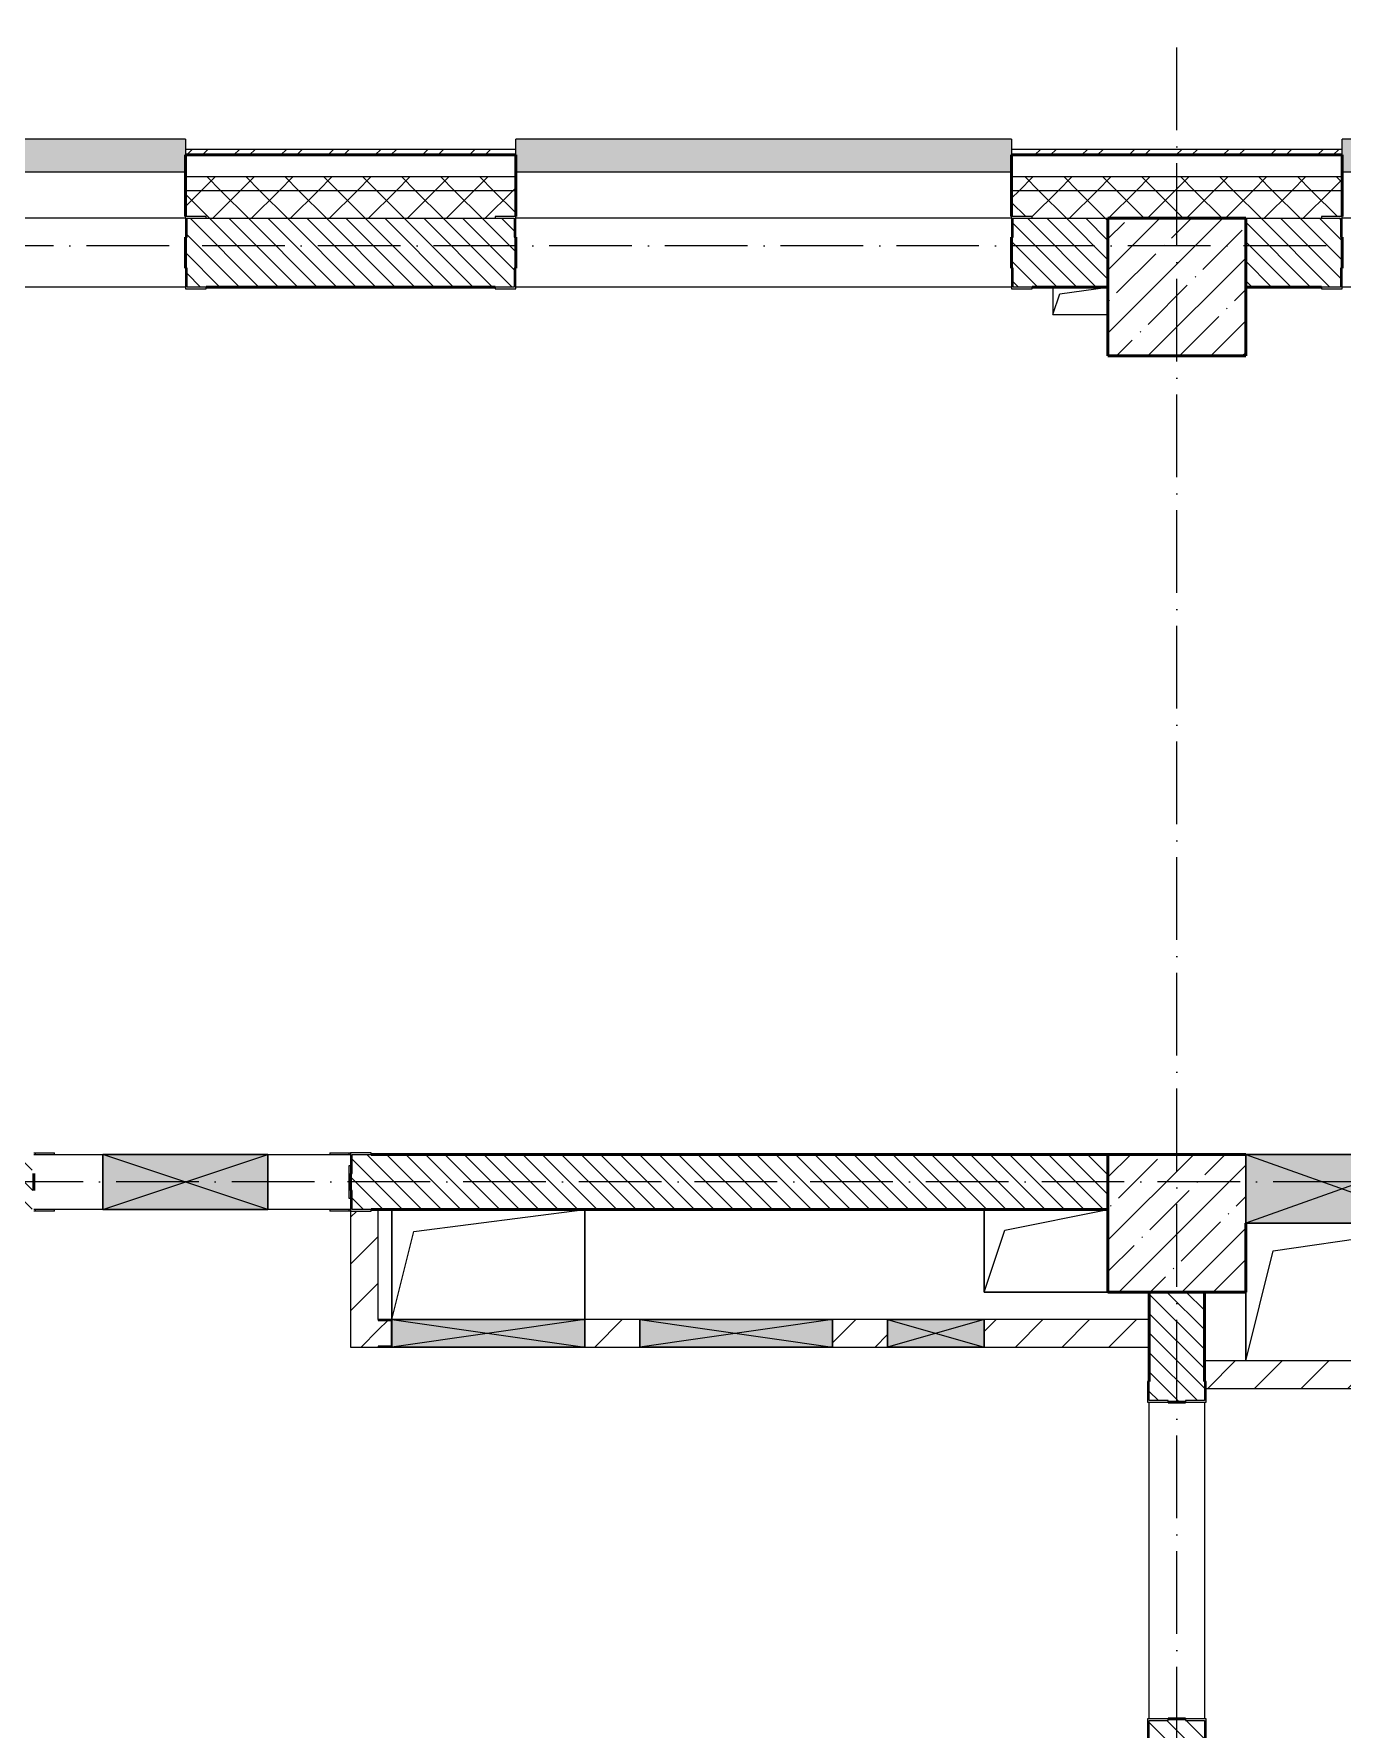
# Model space of a CAD drawing. Header units: millimetres. Extents: x -213536 to 1564669, y -45299 to 942238.
# Drawn here: x 30858 to 35608, y 463009 to 469166 of the extents above; entities that cross this region are included whole.
import ezdxf

# ---------------------------------------------------------------- set-up
doc = ezdxf.new("R2010")
doc.units = ezdxf.units.MM
doc.linetypes.add('50_200_ШТРИХ_1Т_ш5_п1_п1_', pattern=[700, 500, -100, 0, -100])
for name, color, linetype, lineweight in [('3.1) ЖБ окна 1.2 м', 102, 'Continuous', 30), ('A-DETL-GENF-OTLN', 7, 'Continuous', 9), ('A-FLOR-____-OTLN', 7, 'Continuous', 9), ('A-GENM-____-MCUT', 7, 'Continuous', 25), ('A-GENM-____-OTLN', 7, 'Continuous', 9), ('A-GENM-____-OTLN-1', 7, 'Continuous', 25), ('A-GLAZ-____-OTLN', 7, 'Continuous', 9), ('A-WALL-____-MCUT-2', 7, 'Continuous', 50), ('A-WALL-____-MCUT-3', 7, 'Continuous', 9), ('A-WALL-____-OTLN', 7, 'Continuous', 9), ('A-WALL-____-PATT-1', 7, 'Continuous', 9), ('A-WALL-FNSH-MCUT-1', 7, 'Continuous', 9), ('I-WALL-____-OTLN', 7, 'Continuous', 9), ('S-COLS-____-MCUT', 7, 'Continuous', 50), ('S-COLS-____-OTLN', 7, 'Continuous', 9), ('S-GRID-____-OTLN-1', 7, '50_200_ШТРИХ_1Т_ш5_п1_п1_', 9)]:
    doc.layers.add(name, color=color, linetype=linetype, lineweight=lineweight)
doc.layers.add('A-GLAZ-____-OTLN-1', color=7, linetype='Continuous', lineweight=9, true_color=0xc0c0c0)
pattern_1 = [(135, (-15591.663, 459015.94), (-35.35534, -35.35534), [])]
pattern_2 = [(45, (-15591.66, 459015.94), (-70.71068, 70.71068), []), (135, (-15591.66, 459015.94), (-70.71068, -70.71068), [])]
pattern_3 = [(45, (-15591.66, 459015.94), (-84.8528, 84.8528), [])]

# ---------------------------------------------------------------- blocks, each defined once
blk = doc.blocks.new('BSC_Колонна _Прямоугольная - 500х500-V60-АР1_План отверстий 2 этажа в осях 1-64_А-ГГ')
at = {"layer": 'S-COLS-____-OTLN'}
h = blk.add_hatch(dxfattribs=at)
h.set_pattern_fill('FP_89', color=256, style=0, pattern_type=2)
h.set_pattern_definition([(45, (-50600, -5831.04), (-114.04925, 114.04925), []), (45, (-50485.95, -5831.04), (-114.04925, 114.04925), [201.613, -40.323, 3.353, -36.97])])
h.paths.add_polyline_path([(-250, -250), (250, -250), (250, 250), (-250, 250), (-250, 0)], flags=0)
at = {"layer": 'S-COLS-____-MCUT'}
for p, q in [((250, 250), (-250, 250)), ((-250, 250), (-250, -250)), ((250, -250), (250, 0)), ((-250, -250), (250, -250))]:
    blk.add_line(p, q, dxfattribs=at)
blk = doc.blocks.new('Фахверк_СКБ_Уголок - 250_2700-27497298-АР1_План отверстий 2 этажа в осях 1-64_А-ГГ')
at = {"layer": 'A-GENM-____-MCUT'}
for p, q in [((200, 181), (125, 181)), ((125, 181), (125, 106)), ((131, 106), (131, 175)), ((131, 175), (200, 175)), ((200, 175), (200, 181)), ((125, 106), (131, 106)), ((131, -6), (125, -6)), ((125, -6), (125, -81)), ((131, -75), (131, -6)), ((125, -81), (200, -81)), ((200, -75), (131, -75)), ((200, -81), (200, -75))]:
    blk.add_line(p, q, dxfattribs=at)
blk = doc.blocks.new('Стойка_Влож_Уголок_Опорный - Уголок-28213941-АР1_План отверстий 2 этажа в осях 1-64_А-ГГ')
at = {"layer": 'A-GENM-____-OTLN'}
for p, q in [((-212, -6), (-212, 0)), ((0, 0), (0, -6)), ((-212, -75), (-212, -6)), ((-212, -6), (-206, -6)), ((-6, -6), (0, -6)), ((0, -6), (0, -75)), ((-212, -75), (-206, -75)), ((-6, -75), (0, -75))]:
    blk.add_line(p, q, dxfattribs=at)
blk = doc.blocks.new('154_Стойка_СКБ_Уголок - СМ-2180_200-28268025-АР1_План отверстий 2 этажа в осях 1-64_А-ГГ')
at = {"layer": 'A-GENM-____-MCUT'}
for p, q in [((125, 156), (125, 81)), ((200, 156), (125, 156)), ((131, 81), (131, 150)), ((131, 150), (200, 150)), ((200, 150), (200, 156)), ((125, 81), (131, 81)), ((131, 19), (125, 19)), ((125, 19), (125, -56)), ((131, -50), (131, 19)), ((125, -56), (200, -56)), ((200, -50), (131, -50)), ((200, -56), (200, -50))]:
    blk.add_line(p, q, dxfattribs=at)
blk = doc.blocks.new('Стойка_Влож_Полоса боковая - Полоса-V142-АР1_План отверстий 2 этажа в осях 1-64_А-ГГ')
at = {"layer": 'A-GENM-____-OTLN'}
for p, q in [((-5, 60), (0, 60)), ((-5, -60), (-5, 60)), ((0, -60), (-5, -60))]:
    blk.add_line(p, q, dxfattribs=at)
blk = doc.blocks.new('AR_Отверстие прямоугольное _в плите_ - AR_Отверстие прямоугольное _в плите_-V165-АР1_План отверстий 2 этажа в осях 1-64_А-ГГ')
at = {"layer": 'A-GENM-____-OTLN'}
for p, q in [((-100, 50), (-100, -50)), ((-100, -50), (-75, 25)), ((-75, 25), (100, 50)), ((-100, -50), (100, -50))]:
    blk.add_line(p, q, dxfattribs=at)
blk = doc.blocks.new('AR_Отверстие прямоугольное _в плите_ - AR_Отверстие прямоугольное _в плите_-30553057-АР1_План отверстий 2 этажа в осях 1-64_А-ГГ')
at = {"layer": 'A-GENM-____-OTLN'}
for p, q in [((-300, 150), (400, 250)), ((-400, -250), (-300, 150)), ((-400, 0), (-400, -250))]:
    blk.add_line(p, q, dxfattribs=at)
blk = doc.blocks.new('AR_Отверстие прямоугольное _в плите_ - AR_Отверстие прямоугольное _в плите_-30552525-АР1_План отверстий 2 этажа в осях 1-64_А-ГГ')
at = {"layer": 'A-GENM-____-OTLN'}
for p, q in [((-350, 200), (-350, -200)), ((-270, 120), (350, 200)), ((350, -200), (350, 200)), ((-350, -200), (-270, 120))]:
    blk.add_line(p, q, dxfattribs=at)
blk = doc.blocks.new('AR_Отверстие прямоугольное _в плите_ - AR_Отверстие прямоугольное _в плите_-30552670-АР1_План отверстий 2 этажа в осях 1-64_А-ГГ')
at = {"layer": 'A-GENM-____-OTLN'}
for p, q in [((-225, 150), (-225, -150)), ((-150, 75), (225, 150)), ((-225, -150), (-150, 75)), ((-225, -150), (225, -150))]:
    blk.add_line(p, q, dxfattribs=at)
blk = doc.blocks.new('AR_Отверстие прямоугольное _в стене__БезПР - AR_Отверстие прямоугольное _в стене__БезПР-30590120-АР1_План отверстий 2 этажа в осях 1-64_А-ГГ')
at = {"layer": 'A-GLAZ-____-OTLN-1'}
blk.add_hatch(color=256, dxfattribs=at).paths.add_polyline_path([(350, -125), (350, 125), (-350, 125), (-350, -125), (42.8, -125)], flags=0)
at = {"layer": 'A-DETL-GENF-OTLN'}
for p, q in [((-350, -125), (-350, 125)), ((-350, 125), (350, 125)), ((350, 125), (-350, -125)), ((-350, 125), (350, -125)), ((350, 125), (-350, 125)), ((-350, 125), (-350, -125)), ((350, 125), (350, -125)), ((350, -125), (350, 125)), ((350, -125), (-350, -125)), ((-350, -125), (350, -125))]:
    blk.add_line(p, q, dxfattribs=at)
at = {"layer": 'A-GLAZ-____-OTLN'}
blk.add_line((350, 125), (-350, 125), dxfattribs=at)
blk = doc.blocks.new('Отлив_СКБ - Отлив витража_120_НВФ-31885689-АР1_План отверстий 2 этажа в осях 1-64_А-ГГ')
at = {"layer": 'A-GLAZ-____-OTLN-1'}
for points in [[(1800, 2), (1800, 120), (0, 120), (0, 2), (1103.1, 2)], [(1103.1, 0), (1800, 0), (1800, 2), (0, 2), (0, 0)]]:
    blk.add_hatch(color=256, dxfattribs=at).paths.add_polyline_path(points, flags=0)
at = {"layer": 'A-GLAZ-____-OTLN'}
for p, q in [((0, 83), (0, 120)), ((1800, 120), (0, 120)), ((1800, 120), (1800, 83)), ((0, 2), (1800, 2)), ((1800, 0), (0, 0))]:
    blk.add_line(p, q, dxfattribs=at)
blk = doc.blocks.new('AR_Отверстие прямоугольное _в стене__БезПР - AR_Отверстие прямоугольное _в стене__БезПР-36788986-АР1_План отверстий 2 этажа в осях 1-64_А-ГГ')
at = {"layer": 'A-GLAZ-____-OTLN'}
blk.add_hatch(color=256, dxfattribs=at).paths.add_polyline_path([(175, -50), (175, 50), (-175, 50), (-175, -50)], flags=0)
at = {"layer": 'A-DETL-GENF-OTLN'}
for p, q in [((-175, -50), (-175, 50)), ((-175, 50), (175, 50)), ((175, 50), (-175, -50)), ((-175, 50), (175, -50)), ((175, 50), (-175, 50)), ((-175, 50), (-175, -50)), ((175, 50), (175, -50)), ((175, -50), (175, 50)), ((175, -50), (-175, -50)), ((-175, -50), (175, -50))]:
    blk.add_line(p, q, dxfattribs=at)
at = {"layer": 'A-GLAZ-____-OTLN'}
blk.add_line((175, 50), (-175, 50), dxfattribs=at)
blk = doc.blocks.new('AR_Отверстие прямоугольное _в стене__БезПР - AR_Отверстие прямоугольное _в стене__БезПР-36429042-АР1_План отверстий 2 этажа в осях 1-64_А-ГГ')
at = {"layer": 'A-GLAZ-____-OTLN'}
blk.add_hatch(color=256, dxfattribs=at).paths.add_polyline_path([(-350, -50), (350, -50), (350, 50), (-350, 50)], flags=0)
at = {"layer": 'A-DETL-GENF-OTLN'}
for p, q in [((-350, -50), (-350, 50)), ((-350, 50), (350, 50)), ((350, 50), (-350, -50)), ((-350, 50), (350, -50)), ((350, 50), (-350, 50)), ((-350, 50), (-350, -50)), ((350, 50), (350, -50)), ((350, -50), (350, 50)), ((350, -50), (-350, -50)), ((-350, -50), (350, -50))]:
    blk.add_line(p, q, dxfattribs=at)
at = {"layer": 'A-GLAZ-____-OTLN'}
blk.add_line((350, 50), (-350, 50), dxfattribs=at)
blk = doc.blocks.new('AR_Отверстие прямоугольное _в стене_ - AR_Отверстие прямоугольное _в стене__ОВ-36867292-АР1_План отверстий 2 этажа в осях 1-64_А-ГГ')
at = {"layer": 'A-GLAZ-____-OTLN'}
blk.add_hatch(color=256, dxfattribs=at).paths.add_polyline_path([(350, -50), (350, 50), (-350, 50), (-350, -50)], flags=0)
at = {"layer": 'A-DETL-GENF-OTLN'}
for p, q in [((-350, -50), (-350, 50)), ((-350, 50), (350, 50)), ((350, 50), (-350, -50)), ((-350, 50), (350, -50)), ((350, 50), (-350, 50)), ((-350, 50), (-350, -50)), ((350, 50), (350, -50)), ((350, -50), (350, 50)), ((350, -50), (-350, -50)), ((-350, -50), (350, -50))]:
    blk.add_line(p, q, dxfattribs=at)
blk = doc.blocks.new('AR_Отверстие прямоугольное _в стене_ - AR_Отверстие прямоугольное _в стене__ОВ-36868278-АР1_План отверстий 2 этажа в осях 1-64_А-ГГ')
at = {"layer": 'A-GLAZ-____-OTLN'}
blk.add_hatch(color=256, dxfattribs=at).paths.add_polyline_path([(-300, 100), (-300, -100), (300, -100), (300, 100)], flags=0)
at = {"layer": 'A-DETL-GENF-OTLN'}
for p, q in [((-300, -100), (-300, 100)), ((-300, 100), (300, 100)), ((300, 100), (-300, -100)), ((-300, 100), (300, -100)), ((300, 100), (-300, 100)), ((-300, 100), (-300, -100)), ((300, 100), (300, -100)), ((300, -100), (300, 100)), ((300, -100), (-300, -100)), ((-300, -100), (300, -100))]:
    blk.add_line(p, q, dxfattribs=at)
blk = doc.blocks.new('154_Фахверк_СКБ_Швеллер - Тип_100_3960_зеркало-V199-АР1_План отверстий 2 этажа в осях 1-64_А-ГГ')
at = {"layer": 'A-GENM-____-MCUT'}
for p, q in [((175, 50), (125, 50)), ((128, 47), (175, 47)), ((128, -47), (128, 47)), ((175, 47), (175, 50)), ((125, -50), (175, -50)), ((175, -47), (128, -47)), ((175, -50), (175, -47))]:
    blk.add_line(p, q, dxfattribs=at)
blk = doc.blocks.new('2этаж')
at = {"layer": 'S-GRID-____-OTLN-1', "color": 251, "ltscale": 0.6, "true_color": 0x636466}
for p, q in [((35008.3, 454533.3), (35008.3, 469166.5)), ((88482.7, 468397), (-20037.2, 468397)), ((74727.1, 464997), (-20260.4, 464997))]:
    blk.add_line(p, q, dxfattribs=at)

msp = doc.modelspace()

# ---------------------------------------------------------------- hatches: boundary and pattern name
at = {"layer": 'A-WALL-____-PATT-1'}
h = msp.add_hatch(dxfattribs=at)
h.set_pattern_fill('FP_3', color=256, style=0, pattern_type=2)
h.set_pattern_definition([(45, (-15591.66, 459015.94), (-85.53659, 85.53659), []), (45, (-15534.64, 459015.94), (-85.53659, 85.53659), [])])
h.paths.add_polyline_path([(56273.3, 468727), (56273.3, 468747), (52408.3, 468747), (52408.3, 468727), (55093.2, 468727)], flags=0)
h.paths.add_polyline_path([(50608.3, 468727), (50608.3, 468747), (49408.3, 468747), (49408.3, 468727), (49790.8, 468727)], flags=0)
h.paths.add_polyline_path([(47608.3, 468727), (47608.3, 468747), (46408.3, 468747), (46408.3, 468727), (47139.6, 468727)], flags=0)
h.paths.add_polyline_path([(43604.7, 468727), (44608.3, 468727), (44608.3, 468747), (43408.3, 468747), (43408.3, 468727)], flags=0)
h.paths.add_polyline_path([(40953.5, 468727), (41608.3, 468727), (41608.3, 468747), (40408.3, 468747), (40408.3, 468727)], flags=0)
h.paths.add_polyline_path([(38608.3, 468727), (38608.3, 468747), (37408.3, 468747), (37408.3, 468727), (37418.6, 468727)], flags=0)
h.paths.add_polyline_path([(35608.3, 468727), (35608.3, 468747), (34408.3, 468747), (34408.3, 468727), (34767.4, 468727)], flags=0)
h.paths.add_polyline_path([(29608.3, 468727), (29608.3, 468747), (28408.3, 468747), (28408.3, 468727), (28581.3, 468727)], flags=0)
h.paths.add_polyline_path([(31408.3, 468727), (32608.3, 468727), (32608.3, 468747), (31408.3, 468747)], flags=0)
h.paths.add_polyline_path([(25408.3, 468727), (26608.3, 468727), (26608.3, 468747), (25408.3, 468747)], flags=0)
h.paths.add_polyline_path([(22743.3, 468727), (23608.3, 468727), (23608.3, 468747), (22743.3, 468747)], flags=0)
h = msp.add_hatch(dxfattribs=at)
h.set_pattern_fill('FP_1', color=256, style=0, pattern_type=2)
h.set_pattern_definition(pattern_2)
h.paths.add_polyline_path([(58758.3, 468597), (58758.3, 468647), (52408.3, 468647), (52408.3, 468597), (58628.1, 468597)], flags=0)
h.paths.add_polyline_path([(49790.8, 468597), (50608.3, 468597), (50608.3, 468647), (49408.3, 468647), (49408.3, 468597)], flags=0)
h.paths.add_polyline_path([(47608.3, 468597), (47608.3, 468647), (46408.3, 468647), (46408.3, 468597), (47139.6, 468597)], flags=0)
h.paths.add_polyline_path([(44608.3, 468597), (44608.3, 468647), (43408.3, 468647), (43408.3, 468597), (44488.4, 468597)], flags=0)
h.paths.add_polyline_path([(41608.3, 468597), (41608.3, 468647), (40408.3, 468647), (40408.3, 468597), (40953.5, 468597)], flags=0)
h.paths.add_polyline_path([(37408.3, 468597), (38608.3, 468597), (38608.3, 468647), (37408.3, 468647)], flags=0)
h.paths.add_polyline_path([(34408.3, 468597), (35608.3, 468597), (35608.3, 468647), (34408.3, 468647)], flags=0)
h.paths.add_polyline_path([(32116.2, 468597), (32608.3, 468597), (32608.3, 468647), (31408.3, 468647), (31408.3, 468597)], flags=0)
h.paths.add_polyline_path([(29608.3, 468597), (29608.3, 468647), (28408.3, 468647), (28408.3, 468597), (28581.3, 468597)], flags=0)
h.paths.add_polyline_path([(26608.3, 468597), (26608.3, 468647), (25408.3, 468647), (25408.3, 468597), (25930.1, 468597)], flags=0)
h.paths.add_polyline_path([(22208.3, 468597), (23608.3, 468597), (23608.3, 468647), (22208.3, 468647)], flags=0)
h.paths.add_polyline_path([(20408.3, 468597), (20408.3, 468647), (19208.3, 468647), (19208.3, 468597), (19743.9, 468597)], flags=0)
h.paths.add_polyline_path([(11408.3, 468597), (11408.3, 468647), (8238.3, 468647), (8238.3, 468597), (9139.1, 468597)], flags=0)
h = msp.add_hatch(dxfattribs=at)
h.set_pattern_fill('FP_1', color=256, style=0, pattern_type=2)
h.set_pattern_definition(pattern_2)
h.paths.add_polyline_path([(58758.3, 468497), (58758.3, 468597), (52408.3, 468597), (52408.3, 468503), (52483.3, 468503), (52483.3, 468497), (58628.1, 468497)], flags=0)
h.paths.add_polyline_path([(49790.8, 468497), (50533.3, 468497), (50533.3, 468503), (50608.3, 468503), (50608.3, 468597), (49408.3, 468597), (49408.3, 468503), (49483.3, 468503), (49483.3, 468497)], flags=0)
h.paths.add_polyline_path([(47533.3, 468497), (47533.3, 468503), (47608.3, 468503), (47608.3, 468597), (46408.3, 468597), (46408.3, 468503), (46483.3, 468503), (46483.3, 468497), (47258.3, 468497)], flags=0)
h.paths.add_polyline_path([(43758.3, 468497), (44533.3, 468497), (44533.3, 468503), (44608.3, 468503), (44608.3, 468597), (43408.3, 468597), (43408.3, 468503), (43483.3, 468503), (43483.3, 468497), (43604.7, 468497)], flags=0)
h.paths.add_polyline_path([(40953.5, 468497), (41533.3, 468497), (41533.3, 468503), (41608.3, 468503), (41608.3, 468597), (40408.3, 468597), (40408.3, 468503), (40483.3, 468503), (40483.3, 468497)], flags=0)
h.paths.add_polyline_path([(38258.3, 468497), (38533.3, 468497), (38533.3, 468503), (38608.3, 468503), (38608.3, 468597), (37408.3, 468597), (37408.3, 468503), (37483.3, 468503), (37483.3, 468497), (37758.3, 468497)], flags=0)
h.paths.add_polyline_path([(35258.3, 468497), (35533.3, 468497), (35533.3, 468503), (35608.3, 468503), (35608.3, 468597), (34408.3, 468597), (34408.3, 468503), (34483.3, 468503), (34483.3, 468497), (34767.4, 468497)], flags=0)
h.paths.add_polyline_path([(32533.3, 468497), (32533.3, 468503), (32608.3, 468503), (32608.3, 468597), (31408.3, 468597), (31408.3, 468503), (31483.3, 468503), (31483.3, 468497), (32116.2, 468497)], flags=0)
h.paths.add_polyline_path([(29533.3, 468497), (29533.3, 468503), (29608.3, 468503), (29608.3, 468597), (28408.3, 468597), (28408.3, 468503), (28483.3, 468503), (28483.3, 468497), (29258.3, 468497)], flags=0)
h.paths.add_polyline_path([(25483.3, 468497), (26533.3, 468497), (26533.3, 468503), (26608.3, 468503), (26608.3, 468597), (25408.3, 468597), (25408.3, 468503), (25483.3, 468503)], flags=0)
h.paths.add_polyline_path([(23258.3, 468497), (23533.3, 468497), (23533.3, 468503), (23608.3, 468503), (23608.3, 468597), (22208.3, 468597), (22208.3, 468497), (22708.3, 468497)], flags=0)
h.paths.add_polyline_path([(19743.9, 468497), (20333.3, 468497), (20333.3, 468503), (20408.3, 468503), (20408.3, 468597), (19208.3, 468597), (19208.3, 468497), (19708.3, 468497)], flags=0)
h.paths.add_polyline_path([(11333.3, 468497), (11333.3, 468503), (11408.3, 468503), (11408.3, 468597), (8238.3, 468597), (8238.3, 468497), (10708.3, 468497)], flags=0)
h = msp.add_hatch(dxfattribs=at)
h.set_pattern_fill('FP_6', color=256, style=0, pattern_type=2)
h.set_pattern_definition(pattern_1)
h.paths.add_polyline_path([(34483.3, 468247), (34758.3, 468247), (34758.3, 468497), (34414.3, 468497), (34414.3, 468428), (34408.3, 468428), (34408.3, 468316), (34414.3, 468316), (34414.3, 468247)], flags=0)
h.paths.add_polyline_path([(31483.3, 468247), (32602.3, 468247), (32602.3, 468316), (32608.3, 468316), (32608.3, 468428), (32602.3, 468428), (32602.3, 468497), (31414.3, 468497), (31414.3, 468428), (31408.3, 468428), (31408.3, 468316), (31414.3, 468316), (31414.3, 468247)], flags=0)
h.paths.add_polyline_path([(29533.3, 468247), (29602.3, 468247), (29602.3, 468316), (29608.3, 468316), (29608.3, 468428), (29602.3, 468428), (29602.3, 468497), (29258.3, 468497), (29258.3, 468247)], flags=0)
h = msp.add_hatch(dxfattribs=at)
h.set_pattern_fill('FP_6', color=256, style=0, pattern_type=2)
h.set_pattern_definition(pattern_1)
h.paths.add_polyline_path([(37418.6, 468247), (37758.3, 468247), (37758.3, 468497), (37414.3, 468497), (37414.3, 468428), (37408.3, 468428), (37408.3, 468316), (37414.3, 468316), (37414.3, 468247)], flags=0)
h.paths.add_polyline_path([(35602.3, 468247), (35602.3, 468316), (35608.3, 468316), (35608.3, 468428), (35602.3, 468428), (35602.3, 468497), (35258.3, 468497), (35258.3, 468247), (35533.3, 468247)], flags=0)
h = msp.add_hatch(dxfattribs=at)
h.set_pattern_fill('FP_6', color=256, style=0, pattern_type=2)
h.set_pattern_definition(pattern_1)
h.paths.add_polyline_path([(33883.6, 464897), (34758.3, 464897), (34758.3, 465097), (32014.3, 465097), (32014.3, 465028), (32008.3, 465028), (32008.3, 464966), (32014.3, 464966), (32014.3, 464897), (32116.2, 464897)], flags=0)
h.paths.add_polyline_path([(29958.3, 464897), (30852.3, 464897), (30852.3, 464966), (30858.3, 464966), (30858.3, 465028), (30852.3, 465028), (30852.3, 465097), (29958.3, 465097), (29958.3, 464984.5)], flags=0)
h.paths.add_polyline_path([(29258.3, 464897), (29558.3, 464897), (29558.3, 465097), (29258.3, 465097)], flags=0)
h = msp.add_hatch(dxfattribs=at)
h.set_pattern_fill('FP_4', color=256, style=0, pattern_type=2)
h.set_pattern_definition(pattern_3)
h.paths.add_polyline_path([(32108.3, 464397), (32108.3, 464897), (32083.3, 464897), (32083.3, 464891), (32008.3, 464891), (32008.3, 464397)], flags=0)
h = msp.add_hatch(dxfattribs=at)
h.set_pattern_fill('FP_6', color=256, style=0, pattern_type=2)
h.set_pattern_definition(pattern_1)
h.paths.add_polyline_path([(34908.3, 457597), (35108.3, 457597), (35108.1, 463041), (35039.3, 463041), (35039.3, 463047), (34977.3, 463047), (34977.3, 463041), (34908.3, 463041), (34908.3, 458031.9)], flags=0)
h.paths.add_polyline_path([(35039.3, 464197), (35039.3, 464203), (35108.3, 464203), (35108.3, 464597), (34908.3, 464597), (34908.3, 464203), (34977.3, 464203), (34977.3, 464197)], flags=0)
h = msp.add_hatch(dxfattribs=at)
h.set_pattern_fill('FP_4', color=256, style=0, pattern_type=2)
h.set_pattern_definition(pattern_3)
h.paths.add_polyline_path([(32858.3, 464397), (33058.3, 464397), (33058.3, 464497), (32858.3, 464497)], flags=0)
h.paths.add_polyline_path([(33883.6, 464397), (33958.3, 464397), (33958.3, 464497), (33758.3, 464497), (33758.3, 464397)], flags=0)
h.paths.add_polyline_path([(34908.3, 464397), (34908.3, 464497), (34308.3, 464497), (34308.3, 464397)], flags=0)
h.paths.add_polyline_path([(32109.8, 464400), (32155.3, 464400), (32155.3, 464494), (32108.3, 464494), (32108.3, 464400)], flags=0)
h = msp.add_hatch(dxfattribs=at)
h.set_pattern_fill('FP_4', color=256, style=0, pattern_type=2)
h.set_pattern_definition(pattern_3)
h.paths.add_polyline_path([(36058.3, 464247), (36058.3, 464347), (35108.3, 464347), (35108.3, 464272), (35114.3, 464272), (35114.3, 464247), (35651.1, 464247)], flags=0)
at = {"layer": 'S-COLS-____-OTLN'}
h = msp.add_hatch(dxfattribs=at)
h.set_pattern_fill('FP_25', color=256, style=0, pattern_type=2)
h.set_pattern_definition([(45, (-15591.66, 459015.94), (-114.04925, 114.04925), []), (45, (-15477.61, 459015.94), (-114.04925, 114.04925), [201.612, -40.322, 3.353, -36.97])])
h.paths.add_polyline_path([(34758.3, 467997), (35258.3, 467997), (35258.3, 468497), (34758.3, 468497), (34758.3, 468351.8)], flags=0)

# ---------------------------------------------------------------- linework, layer by layer
at = {"layer": 'A-FLOR-____-OTLN'}
for p, q in [((32158.2, 464497), (32158.2, 464897)), ((32858.2, 464897), (32858.2, 464497)), ((34308.3, 464597), (34308.3, 464897)), ((34758.3, 464597), (34308.3, 464597)), ((35258.3, 464347), (35258.3, 464597))]:
    msp.add_line(p, q, dxfattribs=at)
at = {"layer": 'A-WALL-____-MCUT-2'}
for p, q in [((32608.3, 468727), (31408.3, 468727)), ((31408.3, 468727), (31408.3, 468503)), ((32608.3, 468503), (32608.3, 468727)), ((35608.3, 468727), (34408.3, 468727)), ((34408.3, 468727), (34408.3, 468503)), ((35608.3, 468503), (35608.3, 468727)), ((34758.3, 468497), (35258.3, 468497)), ((34758.3, 468247), (34758.3, 468497)), ((35258.3, 468497), (35258.3, 468247)), ((31408.3, 468428), (31408.3, 468316)), ((32608.3, 468316), (32608.3, 468428)), ((34408.3, 468428), (34408.3, 468316)), ((35608.3, 468316), (35608.3, 468428)), ((31483.3, 468247), (32533.3, 468247)), ((34483.3, 468247), (34758.3, 468247)), ((35258.3, 468247), (35533.3, 468247)), ((34758.3, 465097), (32083.3, 465097)), ((30858.3, 464966), (30858.3, 465028)), ((32008.3, 465028), (32008.3, 464966)), ((32083.3, 464897), (34758.3, 464897)), ((34908.3, 464597), (34908.3, 464272)), ((35108.3, 464272), (35108.3, 464597)), ((34977.3, 464197), (35039.3, 464197)), ((35039.3, 463047), (34977.3, 463047))]:
    msp.add_line(p, q, dxfattribs=at)
at = {"layer": 'A-WALL-____-MCUT-3'}
for p, q in [((32608.3, 468647), (31408.3, 468647)), ((35608.3, 468647), (34408.3, 468647)), ((32608.3, 468597), (31408.3, 468597)), ((35608.3, 468597), (34408.3, 468597)), ((31483.3, 468497), (32533.3, 468497)), ((34483.3, 468497), (34758.3, 468497)), ((35258.3, 468497), (35533.3, 468497))]:
    msp.add_line(p, q, dxfattribs=at)
at = {"layer": 'A-WALL-____-OTLN'}
for p, q in [((31408.3, 468497), (29608.3, 468497)), ((34408.3, 468497), (32608.3, 468497)), ((37408.3, 468497), (35608.3, 468497)), ((31408.3, 468247), (29608.3, 468247)), ((34408.3, 468247), (32608.3, 468247)), ((37408.3, 468247), (35608.3, 468247))]:
    msp.add_line(p, q, dxfattribs=at)
at = {"layer": 'A-WALL-FNSH-MCUT-1'}
for p, q in [((32608.3, 468747), (31408.3, 468747)), ((31408.3, 468747), (31408.3, 468727)), ((32608.3, 468727), (32608.3, 468747)), ((35608.3, 468747), (34408.3, 468747)), ((34408.3, 468747), (34408.3, 468727)), ((35608.3, 468727), (35608.3, 468747)), ((31408.3, 468727), (31408.3, 468727)), ((34408.3, 468727), (34408.3, 468727)), ((32008.3, 464891), (32008.3, 464397)), ((32108.3, 464497), (32108.3, 464897)), ((33058.3, 464497), (32858.3, 464497)), ((33958.3, 464497), (33758.3, 464497)), ((34908.3, 464497), (34308.3, 464497)), ((32008.3, 464397), (32108.3, 464397)), ((32858.3, 464397), (33058.3, 464397)), ((33758.3, 464397), (33958.3, 464397)), ((34308.3, 464397), (34908.3, 464397)), ((36058.3, 464347), (35108.3, 464347)), ((35114.3, 464247), (36158.3, 464247))]:
    msp.add_line(p, q, dxfattribs=at)
at = {"layer": 'I-WALL-____-OTLN'}
for p, q in [((30858.3, 465097), (31108.3, 465097)), ((31708.3, 465097), (32008.3, 465097)), ((31108.3, 464897), (30858.3, 464897)), ((32008.3, 464897), (31708.3, 464897)), ((34908.3, 463047), (34908.3, 464197)), ((35108.3, 464197), (35108.3, 463047))]:
    msp.add_line(p, q, dxfattribs=at)
at = {"layer": 'S-COLS-____-MCUT'}
for p, q in [((35258.3, 468497), (34758.3, 468497)), ((34758.3, 468497), (34758.3, 467997)), ((35258.3, 467997), (35258.3, 468497)), ((34758.3, 467997), (35258.3, 467997))]:
    msp.add_line(p, q, dxfattribs=at)

# ---------------------------------------------------------------- block references
at = {"layer": '3.1) ЖБ окна 1.2 м'}
msp.add_blockref('2этаж', (0, 0), dxfattribs=at)
at = {"layer": 'A-GENM-____-OTLN'}
for name, p in [('AR_Отверстие прямоугольное _в плите_ - AR_Отверстие прямоугольное _в плите_-V165-АР1_План отверстий 2 этажа в осях 1-64_А-ГГ', (34658.3, 468197)), ('Стойка_Влож_Полоса боковая - Полоса-V142-АР1_План отверстий 2 этажа в осях 1-64_А-ГГ', (32008.3, 464997)), ('AR_Отверстие прямоугольное _в плите_ - AR_Отверстие прямоугольное _в плите_-30552525-АР1_План отверстий 2 этажа в осях 1-64_А-ГГ', (32508.2, 464697)), ('AR_Отверстие прямоугольное _в плите_ - AR_Отверстие прямоугольное _в плите_-30552670-АР1_План отверстий 2 этажа в осях 1-64_А-ГГ', (34533.3, 464747)), ('AR_Отверстие прямоугольное _в плите_ - AR_Отверстие прямоугольное _в плите_-30553057-АР1_План отверстий 2 этажа в осях 1-64_А-ГГ', (35658.3, 464597))]:
    msp.add_blockref(name, p, dxfattribs=at)
for p, rotation in [((30858.3, 465103), 89.99999999999955), ((32008.3, 464891), 269.9999999999995)]:
    msp.add_blockref('Стойка_Влож_Уголок_Опорный - Уголок-28213941-АР1_План отверстий 2 этажа в осях 1-64_А-ГГ', p, dxfattribs=dict(at, rotation=rotation))
at = {"layer": 'A-GENM-____-OTLN-1'}
for name, p in [('Фахверк_СКБ_Уголок - 250_2700-27497298-АР1_План отверстий 2 этажа в осях 1-64_А-ГГ', (31283.3, 468322)), ('Фахверк_СКБ_Уголок - 250_2700-27497298-АР1_План отверстий 2 этажа в осях 1-64_А-ГГ', (34283.3, 468322)), ('154_Стойка_СКБ_Уголок - СМ-2180_200-28268025-АР1_План отверстий 2 этажа в осях 1-64_А-ГГ', (31883.3, 464947))]:
    msp.add_blockref(name, p, dxfattribs=at)
for name, p, rotation in [('Фахверк_СКБ_Уголок - 250_2700-27497298-АР1_План отверстий 2 этажа в осях 1-64_А-ГГ', (32733.3, 468422), 180), ('Фахверк_СКБ_Уголок - 250_2700-27497298-АР1_План отверстий 2 этажа в осях 1-64_А-ГГ', (35733.3, 468422), 180), ('154_Фахверк_СКБ_Швеллер - Тип_100_3960_зеркало-V199-АР1_План отверстий 2 этажа в осях 1-64_А-ГГ', (32283.3, 464447), 180), ('154_Стойка_СКБ_Уголок - СМ-2180_200-28268025-АР1_План отверстий 2 этажа в осях 1-64_А-ГГ', (35058.3, 464072), 89.99999999999993), ('154_Стойка_СКБ_Уголок - СМ-2180_200-28268025-АР1_План отверстий 2 этажа в осях 1-64_А-ГГ', (34958.3, 463172), 269.9999999999999)]:
    msp.add_blockref(name, p, dxfattribs=dict(at, rotation=rotation))
at = {"layer": 'A-GLAZ-____-OTLN'}
for name, p in [('Отлив_СКБ - Отлив витража_120_НВФ-31885689-АР1_План отверстий 2 этажа в осях 1-64_А-ГГ', (29608.3, 468664)), ('Отлив_СКБ - Отлив витража_120_НВФ-31885689-АР1_План отверстий 2 этажа в осях 1-64_А-ГГ', (32608.3, 468664)), ('Отлив_СКБ - Отлив витража_120_НВФ-31885689-АР1_План отверстий 2 этажа в осях 1-64_А-ГГ', (35608.3, 468664)), ('AR_Отверстие прямоугольное _в стене__БезПР - AR_Отверстие прямоугольное _в стене__БезПР-30590120-АР1_План отверстий 2 этажа в осях 1-64_А-ГГ', (35608.3, 464972)), ('AR_Отверстие прямоугольное _в стене_ - AR_Отверстие прямоугольное _в стене__ОВ-36867292-АР1_План отверстий 2 этажа в осях 1-64_А-ГГ', (32508.3, 464447)), ('AR_Отверстие прямоугольное _в стене__БезПР - AR_Отверстие прямоугольное _в стене__БезПР-36429042-АР1_План отверстий 2 этажа в осях 1-64_А-ГГ', (33408.3, 464447)), ('AR_Отверстие прямоугольное _в стене__БезПР - AR_Отверстие прямоугольное _в стене__БезПР-36788986-АР1_План отверстий 2 этажа в осях 1-64_А-ГГ', (34133.3, 464447))]:
    msp.add_blockref(name, p, dxfattribs=at)
at = {"layer": 'A-GLAZ-____-OTLN', "rotation": 180}
msp.add_blockref('AR_Отверстие прямоугольное _в стене_ - AR_Отверстие прямоугольное _в стене__ОВ-36868278-АР1_План отверстий 2 этажа в осях 1-64_А-ГГ', (31408.3, 464997), dxfattribs=at)
at = {"layer": 'S-COLS-____-OTLN'}
msp.add_blockref('BSC_Колонна _Прямоугольная - 500х500-V60-АР1_План отверстий 2 этажа в осях 1-64_А-ГГ', (35008.3, 464847), dxfattribs=at)

doc.saveas('drawing.dxf')
